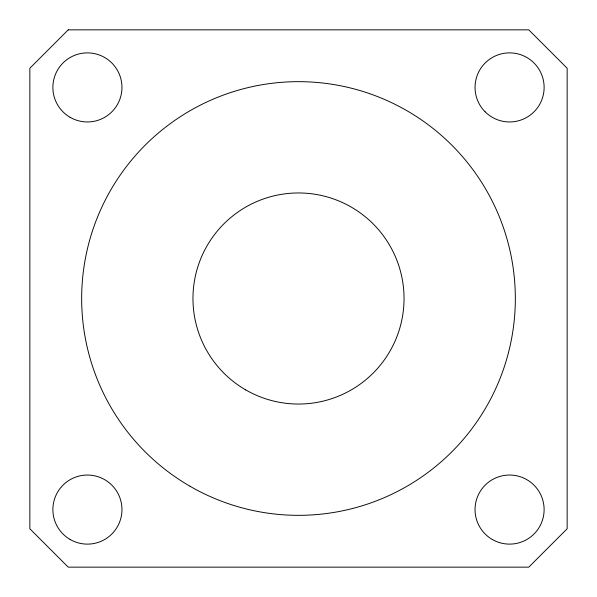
<?xml version="1.0" encoding="UTF-8"?>
<svg xmlns="http://www.w3.org/2000/svg" width="597" height="597" viewBox="0 0 597 597"><rect width="100%" height="100%" fill="white"/><g stroke="black" fill="none" stroke-linecap="round" stroke-linejoin="round"><path stroke-width="0.9" d="M68.23 29.85L29.85 68.23L29.85 528.77L68.23 567.15L528.77 567.15L567.15 528.77L567.15 68.23L528.77 29.85L68.23 29.85M70.147 117.333A34.544 34.544 0 0 0 121.96 87.416A34.544 34.544 0 0 0 70.147 57.506A34.544 34.544 0 0 0 70.147 117.333M70.147 539.494A34.544 34.544 0 0 0 121.96 509.584A34.544 34.544 0 0 0 70.147 479.667A34.544 34.544 0 0 0 70.147 539.494M492.309 539.494A34.544 34.544 0 0 0 544.121 509.584A34.544 34.544 0 0 0 492.309 479.667A34.544 34.544 0 0 0 492.309 539.494M485.16 111.84A34.544 34.544 0 0 0 542.949 96.356A34.544 34.544 0 0 0 500.644 54.051A34.544 34.544 0 0 0 485.16 111.84M245.733 389.901A105.542 105.542 0 0 0 404.042 298.5A105.542 105.542 0 0 0 245.733 207.099A105.542 105.542 0 0 0 245.733 389.901M190.077 486.286A216.838 216.838 0 0 0 515.338 298.5A216.838 216.838 0 0 0 190.077 110.714A216.838 216.838 0 0 0 190.077 486.286"/></g></svg>
